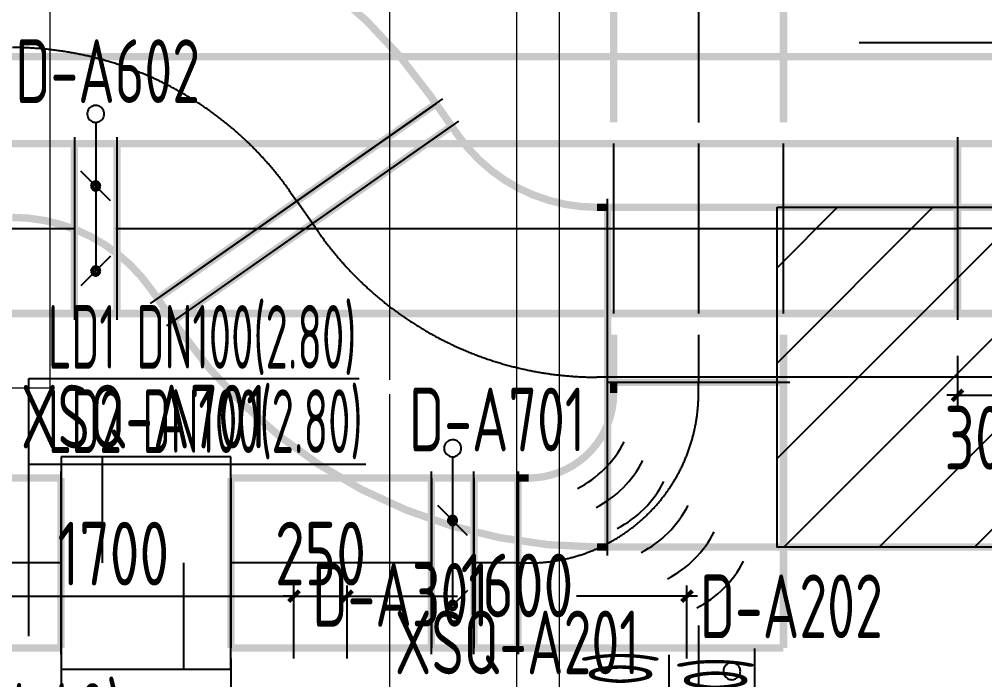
# Model space of a CAD drawing. Extents: x 4 to 13611208, y -605838 to 574722.
# Drawn here: x 13254654 to 13259200, y 201235 to 204345 of the extents above; entities that cross this region are included whole.
import ezdxf
from ezdxf.enums import TextEntityAlignment as Align

# ---------------------------------------------------------------- set-up
doc = ezdxf.new("R2010")
doc.units = 0
doc.header["$LTSCALE"] = 1000
doc.header["$MEASUREMENT"] = 0
doc.linetypes.add('CENTER2', pattern=[28.575, 19.05, -3.175, 3.175, -3.175])
doc.linetypes.add('DOTE', pattern=[2.42, 2, -0.2, 0.02, -0.2])
for name, color, linetype in [('DUCT-K-P标注', 7, 'Continuous'), ('DUCT-K-P阀门', 7, 'Continuous'), ('DUCT-K-S中心线', 5, 'CENTER2'), ('DUCT-K-S法兰', 2, 'Continuous'), ('DUCT-K-S管', 40, 'Continuous'), ('DUCT-K-S管端线', 4, 'Continuous'), ('DUCT-X-P标注', 7, 'Continuous'), ('DUCT-X-S中心线', 5, 'CENTER2'), ('DUCT-X-S标注', 7, 'Continuous'), ('DUCT-X-S法兰', 4, 'Continuous'), ('DUCT-X-S管', 3, 'Continuous'), ('DUCT-X-S管端线', 4, 'Continuous'), ('DUCT-X-S阀门', 7, 'Continuous'), ('Hvac-Hide', 8, 'Continuous'), ('SXT-标注', 7, 'Continuous'), ('VRV-管线', 70, 'Continuous')]:
    doc.layers.add(name, color=color, linetype=linetype)
doc.layers.add('建筑底图', color=8, linetype='Continuous', lineweight=13)
doc.styles.add('67', font='gbenor.shx', dxfattribs={"width": 0.7, "bigfont": 'hztxt.shx'})
doc.styles.add('du', font='gbenor.shx', dxfattribs={"width": 0.8, "bigfont": 'hztxt.shx'})
doc.dimstyles.new('67', dxfattribs={"dimscale": 100, "dimtxt": 3, "dimasz": 0.5, "dimexe": 0.5, "dimexo": 2, "dimgap": 0.5, "dimtad": 2, "dimdec": 0, "dimrnd": 5, "dimzin": 0, "dimdsep": 46, "dimtxsty": 'du', "dimblk": 'ARCHTICK', "dimcen": 0, "dimdle": 0.5, "dimclrd": 256, "dimclre": 256, "dimclrt": 256, "dimazin": 0, "dimtfac": 1, "dimtdec": 0, "dimtix": 1, "dimtmove": 2, "dimatfit": 3, "dimfxl": 100, "dimtolj": 1, "dimtzin": 0, "dimlwd": -1, "dimlwe": -1, "dimarcsym": 0})

# ---------------------------------------------------------------- blocks, each defined once
blk = doc.blocks.new('fxefd')
at = {"layer": 'DUCT-X-P标注', "style": '67', "width": 0.75}
blk.add_attdef('6', (1912203.7, -208651.9), '', height=300, dxfattribs=at)
blk = doc.blocks.new('_ArchTick')
at = {"color": 0, "linetype": 'ByBlock', "const_width": 0.4}
blk.add_lwpolyline([(-0.5, -0.5), (0.5, 0.5)], dxfattribs=at)
blk = doc.blocks.new('*D747')
at = {"layer": 'DUCT-X-S标注', "transparency": 16777216}
for p, q in [((13254048.6, 201334.6), (13254048.6, 201090.3)), ((13254850.2, 201334.6), (13254850.2, 201090.3)), ((13253998.6, 201140.3), (13254900.2, 201140.3))]:
    blk.add_line(p, q, dxfattribs=at)
at = {"layer": 'DUCT-X-S标注', "transparency": 16777216, "xscale": 50, "yscale": 50, "zscale": 50, "rotation": 180}
blk.add_blockref('_ArchTick', (13254048.6, 201140.3), dxfattribs=at)
at = {"layer": 'DUCT-X-S标注', "transparency": 16777216, "xscale": 50, "yscale": 50, "zscale": 50}
blk.add_blockref('_ArchTick', (13254850.2, 201140.3), dxfattribs=at)
at = {"layer": 'DUCT-X-S标注', "transparency": 16777216, "insert": (13254449.4, 200940.3), "char_height": 300, "attachment_point": 5, "style": 'du'}
blk.add_mtext('\\A1;800', dxfattribs=at)
blk = doc.blocks.new('*D748')
at = {"layer": 'DUCT-X-S标注', "transparency": 16777216}
for p, q in [((13254850.2, 201334.6), (13254850.2, 201090.3)), ((13255650.6, 201334.6), (13255650.6, 201090.3)), ((13254800.2, 201140.3), (13255700.6, 201140.3))]:
    blk.add_line(p, q, dxfattribs=at)
at = {"layer": 'DUCT-X-S标注', "transparency": 16777216, "xscale": 50, "yscale": 50, "zscale": 50, "rotation": 180}
blk.add_blockref('_ArchTick', (13254850.2, 201140.3), dxfattribs=at)
at = {"layer": 'DUCT-X-S标注', "transparency": 16777216, "xscale": 50, "yscale": 50, "zscale": 50}
blk.add_blockref('_ArchTick', (13255650.6, 201140.3), dxfattribs=at)
at = {"layer": 'DUCT-X-S标注', "transparency": 16777216, "insert": (13255250.4, 200940.3), "char_height": 300, "attachment_point": 5, "style": 'du'}
blk.add_mtext('\\A1;800', dxfattribs=at)
blk = doc.blocks.new('*D820')
at = {"layer": 'DUCT-X-S标注', "transparency": 16777216}
for p, q in [((13257852.4, 201489.6), (13257852.4, 201090.3)), ((13255650.6, 201334.6), (13255650.6, 201090.3)), ((13255600.6, 201140.3), (13257902.4, 201140.3))]:
    blk.add_line(p, q, dxfattribs=at)
at = {"layer": 'DUCT-X-S标注', "transparency": 16777216, "xscale": 50, "yscale": 50, "zscale": 50, "rotation": 180}
blk.add_blockref('_ArchTick', (13255650.6, 201140.3), dxfattribs=at)
at = {"layer": 'DUCT-X-S标注', "transparency": 16777216, "xscale": 50, "yscale": 50, "zscale": 50}
blk.add_blockref('_ArchTick', (13257852.4, 201140.3), dxfattribs=at)
at = {"layer": 'DUCT-X-S标注', "transparency": 16777216, "insert": (13256751.5, 200940.3), "char_height": 300, "attachment_point": 5, "style": 'du'}
blk.add_mtext('\\A1;2200', dxfattribs=at)
blk = doc.blocks.new('*D903')
at = {"layer": 'DUCT-K-P标注', "transparency": 16777216}
for p, q in [((13254246.5, 201334.7), (13254246.5, 201678.5)), ((13255947.1, 201334.7), (13255947.1, 201678.5)), ((13254196.5, 201628.5), (13255997.1, 201628.5))]:
    blk.add_line(p, q, dxfattribs=at)
at = {"layer": 'DUCT-K-P标注', "transparency": 16777216, "xscale": 50, "yscale": 50, "zscale": 50, "rotation": 180}
blk.add_blockref('_ArchTick', (13254246.5, 201628.5), dxfattribs=at)
at = {"layer": 'DUCT-K-P标注', "transparency": 16777216, "xscale": 50, "yscale": 50, "zscale": 50}
blk.add_blockref('_ArchTick', (13255947.1, 201628.5), dxfattribs=at)
at = {"layer": 'DUCT-K-P标注', "transparency": 16777216, "insert": (13255096.8, 201828.5), "char_height": 300, "attachment_point": 5, "style": 'du'}
blk.add_mtext('\\A1;1700', dxfattribs=at)
blk = doc.blocks.new('*D904')
at = {"layer": 'DUCT-K-P标注', "transparency": 16777216}
for p, q in [((13255947.1, 201334.7), (13255947.1, 201678.5)), ((13256197.4, 201334.7), (13256197.4, 201678.5)), ((13255947.1, 201628.5), (13255897.1, 201628.5)), ((13255947.1, 201628.5), (13256197.4, 201628.5)), ((13256197.4, 201628.5), (13256247.4, 201628.5))]:
    blk.add_line(p, q, dxfattribs=at)
at = {"layer": 'DUCT-K-P标注', "transparency": 16777216, "xscale": 50, "yscale": 50, "zscale": 50}
blk.add_blockref('_ArchTick', (13255947.1, 201628.5), dxfattribs=at)
at = {"layer": 'DUCT-K-P标注', "transparency": 16777216, "xscale": 50, "yscale": 50, "zscale": 50, "rotation": 180}
blk.add_blockref('_ArchTick', (13256197.4, 201628.5), dxfattribs=at)
at = {"layer": 'DUCT-K-P标注', "transparency": 16777216, "insert": (13256072.2, 201828.5), "char_height": 300, "attachment_point": 5, "style": 'du'}
blk.add_mtext('\\A1;250', dxfattribs=at)
blk = doc.blocks.new('*D905')
at = {"layer": 'DUCT-K-P标注', "transparency": 16777216}
for p, q in [((13256197.4, 201334.7), (13256197.4, 201678.5)), ((13257797.7, 201334.7), (13257797.7, 201678.5)), ((13256147.4, 201628.5), (13256717.3, 201628.5)), ((13257847.7, 201628.5), (13257277.4, 201628.5))]:
    blk.add_line(p, q, dxfattribs=at)
at = {"layer": 'DUCT-K-P标注', "transparency": 16777216, "xscale": 50, "yscale": 50, "zscale": 50, "rotation": 180}
blk.add_blockref('_ArchTick', (13256197.4, 201628.5), dxfattribs=at)
at = {"layer": 'DUCT-K-P标注', "transparency": 16777216, "xscale": 50, "yscale": 50, "zscale": 50}
blk.add_blockref('_ArchTick', (13257797.7, 201628.5), dxfattribs=at)
at = {"layer": 'DUCT-K-P标注', "transparency": 16777216, "insert": (13256997.4, 201678.5), "char_height": 300, "attachment_point": 5, "style": 'du'}
blk.add_mtext('\\A1;1600', dxfattribs=at)
blk = doc.blocks.new('*D1897')
at = {"layer": 'DUCT-X-S标注', "transparency": 16777216}
for p, q in [((13259072.1, 202759.5), (13259072.1, 202524)), ((13259372.4, 202759.5), (13259372.4, 202524)), ((13259072.1, 202574), (13259022.1, 202574)), ((13259072.1, 202574), (13259372.4, 202574)), ((13259372.4, 202574), (13259422.4, 202574))]:
    blk.add_line(p, q, dxfattribs=at)
at = {"layer": 'DUCT-X-S标注', "transparency": 16777216, "xscale": 50, "yscale": 50, "zscale": 50}
blk.add_blockref('_ArchTick', (13259072.1, 202574), dxfattribs=at)
at = {"layer": 'DUCT-X-S标注', "transparency": 16777216, "xscale": 50, "yscale": 50, "zscale": 50, "rotation": 180}
blk.add_blockref('_ArchTick', (13259372.4, 202574), dxfattribs=at)
at = {"layer": 'DUCT-X-S标注', "transparency": 16777216, "insert": (13259222.2, 202374), "char_height": 300, "attachment_point": 5, "style": 'du'}
blk.add_mtext('\\A1;300', dxfattribs=at)

msp = doc.modelspace()

# ---------------------------------------------------------------- hatches: boundary and pattern name
at = {"layer": 'DUCT-K-S管'}
h = msp.add_hatch(dxfattribs=at)
h.set_pattern_fill('ANSI31', color=8, scale=200)
h.set_pattern_definition([(45, (0, 0), (-224.506403, 224.506403), [])])
h.paths.add_polyline_path([(13258222, 203459.5), (13262772.4, 203459.5), (13262772.4, 201859.5), (13258222, 201859.5)])

# ---------------------------------------------------------------- linework, layer by layer
at = {"layer": 'DUCT-K-P阀门'}
for p, q in [((13257980.7, 201302.5), (13257977.1, 201298.2)), ((13257984.9, 201306.2), (13257980.7, 201302.5)), ((13257989.5, 201309.4), (13257984.9, 201306.2)), ((13257994.5, 201311.8), (13257989.5, 201309.4)), ((13257999.8, 201313.5), (13257994.5, 201311.8)), ((13258005.3, 201314.5), (13257999.8, 201313.5)), ((13258010.9, 201314.7), (13258005.3, 201314.5)), ((13258016.4, 201314.1), (13258010.9, 201314.7)), ((13258021.9, 201312.8), (13258016.4, 201314.1)), ((13258027, 201310.7), (13258021.9, 201312.8)), ((13258031.9, 201307.9), (13258027, 201310.7)), ((13258036.3, 201304.4), (13258031.9, 201307.9)), ((13258040.1, 201300.4), (13258036.3, 201304.4)), ((13257970.4, 201283), (13257969.6, 201277.5)), ((13257969.6, 201277.5), (13257969.6, 201271.9)), ((13257969.6, 201271.9), (13257970.4, 201266.4)), ((13257971.9, 201288.4), (13257970.4, 201283)), ((13257970.4, 201266.4), (13257971.9, 201261)), ((13257974.2, 201293.5), (13257971.9, 201288.4)), ((13257971.9, 201261), (13257974.2, 201255.9)), ((13257977.1, 201298.2), (13257974.2, 201293.5)), ((13257974.2, 201255.9), (13257977.1, 201251.2)), ((13258043.4, 201295.9), (13258040.1, 201300.4)), ((13258046, 201291), (13258043.4, 201295.9)), ((13258043.4, 201253.5), (13258046, 201258.5)), ((13258048, 201285.7), (13258046, 201291)), ((13258046, 201258.5), (13258048, 201263.7)), ((13258049.1, 201280.3), (13258048, 201285.7)), ((13258048, 201263.7), (13258049.1, 201269.2)), ((13258049.5, 201274.7), (13258049.1, 201280.3)), ((13258049.1, 201269.2), (13258049.5, 201274.7)), ((13257977.1, 201251.2), (13257980.7, 201246.9)), ((13257980.7, 201246.9), (13257984.9, 201243.2)), ((13257984.9, 201243.2), (13257989.5, 201240.1)), ((13257989.5, 201240.1), (13257994.5, 201237.6)), ((13257994.5, 201237.6), (13257999.8, 201235.9)), ((13257999.8, 201235.9), (13258005.3, 201234.9)), ((13258005.3, 201234.9), (13258010.9, 201234.7)), ((13258010.9, 201234.7), (13258016.4, 201235.3)), ((13258016.4, 201235.3), (13258021.9, 201236.7)), ((13258021.9, 201236.7), (13258027, 201238.8)), ((13258027, 201238.8), (13258031.9, 201241.6)), ((13258031.9, 201241.6), (13258036.3, 201245)), ((13258036.3, 201245), (13258040.1, 201249)), ((13258040.1, 201249), (13258043.4, 201253.5))]:
    msp.add_line(p, q, dxfattribs=at)
at = {"layer": 'DUCT-K-S中心线'}
for p, q in [((13255931.6, 203529.6), (13255960.3, 203488.7)), ((13256034.4, 203382.9), (13255960.4, 203488.5)), ((13256063.2, 203341.8), (13256034.5, 203382.8)), ((13257423.8, 202659.5), (13257373.8, 202659.5)), ((13260222, 202659.5), (13257424, 202659.5))]:
    msp.add_line(p, q, dxfattribs=at)
for centre, start, end in [((13254621, 202611.9), 35, 90), ((13257373.8, 204259.5), 215, 270)]:
    msp.add_arc(centre, 1600, start, end, dxfattribs=at)
at = {"layer": 'DUCT-K-S法兰'}
for p, q in [((13255272.3, 203006.8), (13256648.4, 203970.4)), ((13256722.5, 203864.6), (13255346.3, 202901)), ((13257423.9, 201819.5), (13257423.9, 203499.5))]:
    msp.add_line(p, q, dxfattribs=at)
at = {"layer": 'DUCT-K-S法兰', "color": 18, "true_color": 0x000000}
for p in [(13255960.3, 203488.7, 4400), (13255960.4, 203488.5, 4400), (13256034.4, 203382.9, 4400), (13256034.5, 203382.8, 4400), (13257423.8, 202659.5, 4400), (13257424, 202659.5, 4400)]:
    msp.add_point(p, dxfattribs=at)
at = {"layer": 'DUCT-K-S管', "extrusion": (0, 0, -1), "const_width": 35}
for points in [[(-13254621, 205011.9, 0.244698), (-13256586.9, 203988.5)], [(-13257373.8, 203459.5, 0.244698), (-13256718.5, 203800.7)], [(-13254621, 203411.9, 0.244698), (-13255276.3, 203070.8)], [(-13257373.8, 201859.5, 0.244698), (-13255407.8, 202882.9)]]:
    msp.add_lwpolyline(points, format="xyb", dxfattribs=at)
at = {"layer": 'DUCT-K-S管', "const_width": 35}
for points in [[(13256586.9, 203988.5), (13256615.6, 203947.5)], [(13256615.7, 203947.4), (13255305.1, 203029.7)], [(13256689.7, 203841.8), (13256615.7, 203947.4)], [(13255379, 202924.1), (13256689.7, 203841.8)], [(13256689.8, 203841.6), (13256718.5, 203800.7)], [(13257373.8, 203459.5), (13257423.8, 203459.5)], [(13260222, 203459.5), (13257424, 203459.5)], [(13257424, 203459.5), (13257424, 201859.5)], [(13255305, 203029.8), (13255276.3, 203070.8)], [(13255305.1, 203029.7), (13255379, 202924.1)], [(13255407.8, 202882.9), (13255379.2, 202923.9)], [(13257423.8, 201859.5), (13257373.8, 201859.5)], [(13257424, 201859.5), (13260222, 201859.5)]]:
    msp.add_lwpolyline(points, dxfattribs=at)
at = {"layer": 'DUCT-K-S管', "color": 8, "elevation": 4400}
msp.add_lwpolyline([(13258222, 203459.5), (13262772.4, 203459.5), (13262772.4, 201859.5), (13258222, 201859.5)], close=True, dxfattribs=at)
at = {"layer": 'DUCT-K-S管', "color": 18, "true_color": 0x000000}
for p in [(13255960.3, 203488.7, 4400), (13256034.5, 203382.8, 4400), (13257423.8, 202659.5, 4400)]:
    msp.add_point(p, dxfattribs=at)
at = {"layer": 'DUCT-K-S管端线'}
for p, q in [((13256615.6, 203947.5), (13255305, 203029.8)), ((13255379.2, 202923.9), (13256689.8, 203841.6)), ((13257423.8, 201859.5), (13257423.8, 203459.5))]:
    msp.add_line(p, q, dxfattribs=at)
at = {"layer": 'DUCT-X-S中心线'}
for p, q in [((13257852.4, 206629.3), (13257852.4, 203859.5)), ((13254098.4, 203359.5), (13254913.3, 203359.5)), ((13255113.7, 203359.5), (13259072, 203359.5)), ((13259372.2, 203359.5), (13259072.2, 203359.5)), ((13257852.4, 202859.5), (13257852.4, 202634.7)), ((13257852.4, 202584.5), (13257852.4, 202634.5)), ((13254850.2, 201784.5), (13254048.6, 201784.5)), ((13256594.1, 201784.5), (13255650.6, 201784.5)), ((13257002.2, 201784.5), (13256794.5, 201784.5)), ((13257002.4, 201784.5), (13257052.4, 201784.5))]:
    msp.add_line(p, q, dxfattribs=at)
msp.add_arc((13257052.4, 202584.5), 800, 270, 0, dxfattribs=at)
at = {"layer": 'DUCT-X-S标注'}
msp.add_lwpolyline([(13260369.4, 203711.2), (13260688.1, 204234.4), (13258608.4, 204234.4)], dxfattribs=at)
at = {"layer": 'DUCT-X-S法兰'}
for p, q in [((13254913.4, 203789.5), (13254913.4, 202929.5)), ((13255113.6, 203789.5), (13255113.6, 202929.5)), ((13259072.1, 203789.5), (13259072.1, 202929.5)), ((13258282.4, 202634.6), (13257422.4, 202634.6)), ((13254850.3, 201354.5), (13254850.3, 202214.5)), ((13255650.5, 201354.5), (13255650.5, 202214.5)), ((13256594.2, 201354.5), (13256594.2, 202214.5)), ((13256794.4, 201354.5), (13256794.4, 202214.5)), ((13257002.3, 202214.5), (13257002.3, 201354.5))]:
    msp.add_line(p, q, dxfattribs=at)
at = {"layer": 'DUCT-X-S法兰', "color": 18, "true_color": 0x000000}
for p in [(13254913.3, 203359.5, 3250), (13254913.5, 203359.5, 3250), (13255113.5, 203359.5, 3250), (13255113.7, 203359.5, 3250), (13259072, 203359.5, 3250), (13259072.2, 203359.5, 3250), (13257852.4, 202634.7, 2650), (13257852.4, 202634.5, 2650), (13254850.2, 201784.5, 2650), (13254850.4, 201784.5, 2650), (13255650.4, 201784.5, 2650), (13255650.6, 201784.5, 2650), (13256594.1, 201784.5, 2650), (13256594.3, 201784.5, 2650), (13256794.3, 201784.5, 2650), (13256794.5, 201784.5, 2650), (13257002.2, 201784.5, 2650), (13257002.4, 201784.5, 2650)]:
    msp.add_point(p, dxfattribs=at)
at = {"layer": 'DUCT-X-S管', "const_width": 35}
for points in [[(13257452.4, 206629.3), (13257452.4, 203859.5)], [(13258252.4, 203859.5), (13258252.4, 206629.3)], [(13254913.3, 203759.5), (13254098.4, 203759.5)], [(13254913.3, 202959.5), (13254913.3, 203759.5)], [(13254913.5, 203759.5), (13255113.5, 203759.5)], [(13259072, 203759.5), (13255113.7, 203759.5)], [(13255113.7, 203759.5), (13255113.7, 202959.5)], [(13259072, 202959.5), (13259072, 203759.5)], [(13259372.2, 203759.5), (13259072.2, 203759.5)], [(13254098.4, 202959.5), (13254913.3, 202959.5)], [(13255113.5, 202959.5), (13254913.5, 202959.5)], [(13255113.7, 202959.5), (13259072, 202959.5)], [(13259372.2, 202959.5), (13259072.2, 202959.5)], [(13257452.4, 202859.5), (13257452.4, 202634.7)], [(13258252.4, 202634.7), (13258252.4, 202859.5)], [(13257452.4, 202634.7), (13258252.4, 202634.7)], [(13257452.4, 202634.5), (13257452.4, 202584.5)], [(13258252.4, 201384.5), (13258252.4, 202634.5)], [(13254850.2, 202184.5), (13254048.6, 202184.5)], [(13254850.2, 201384.5), (13254850.2, 202184.5)], [(13256594.1, 202184.5), (13255650.6, 202184.5)], [(13255650.6, 202184.5), (13255650.6, 201384.5)], [(13256594.1, 201384.5), (13256594.1, 202184.5)], [(13256594.3, 202184.5), (13256794.3, 202184.5)], [(13257002.2, 202184.5), (13256794.5, 202184.5)], [(13256794.5, 202184.5), (13256794.5, 201384.5)], [(13257002.2, 201384.5), (13257002.2, 202184.5)], [(13257052.4, 202184.5), (13257002.4, 202184.5)], [(13254048.6, 201384.5), (13254850.2, 201384.5)], [(13255650.6, 201384.5), (13256594.1, 201384.5)], [(13256794.3, 201384.5), (13256594.3, 201384.5)], [(13256794.5, 201384.5), (13257002.2, 201384.5)], [(13257002.4, 201384.5), (13258252.4, 201384.5)]]:
    msp.add_lwpolyline(points, dxfattribs=at)
at = {"layer": 'DUCT-X-S管', "extrusion": (0, 0, -1), "const_width": 35}
msp.add_lwpolyline([(-13257452.4, 202584.5, 0.414214), (-13257052.4, 202184.5)], format="xyb", dxfattribs=at)
at = {"layer": 'DUCT-X-S管', "color": 18, "true_color": 0x000000}
for p in [(13259072.2, 203359.5, 3250), (13257852.4, 202634.5, 2650), (13257002.4, 201784.5, 2650)]:
    msp.add_point(p, dxfattribs=at)
at = {"layer": 'DUCT-X-S管端线'}
for p, q in [((13254913.5, 203759.5), (13254913.5, 202959.5)), ((13255113.5, 203759.5), (13255113.5, 202959.5)), ((13259072.2, 203759.5), (13259072.2, 202959.5)), ((13258252.4, 202634.5), (13257452.4, 202634.5)), ((13254850.4, 202184.5), (13254850.4, 201384.5)), ((13255650.4, 202184.5), (13255650.4, 201384.5)), ((13256594.3, 202184.5), (13256594.3, 201384.5)), ((13256794.3, 202184.5), (13256794.3, 201384.5)), ((13257002.4, 202184.5), (13257002.4, 201384.5))]:
    msp.add_line(p, q, dxfattribs=at)
for centre in [(13257052.4, 202584.5), (13257140.8, 202496.1), (13257239.7, 202397.1), (13257352.9, 202284), (13257476.6, 202160.3), (13257614.5, 202022.4)]:
    msp.add_arc(centre, 505, 297, 333, dxfattribs=at)
at = {"layer": 'DUCT-X-S阀门'}
for p, q in [((13255003.8, 203938.3), (13254998.5, 203936.6)), ((13255009.3, 203939.3), (13255003.8, 203938.3)), ((13255014.9, 203939.5), (13255009.3, 203939.3)), ((13255020.4, 203938.9), (13255014.9, 203939.5)), ((13255025.8, 203937.6), (13255020.4, 203938.9)), ((13255031, 203935.5), (13255025.8, 203937.6)), ((13254974.4, 203907.8), (13254973.6, 203902.3)), ((13254973.6, 203902.3), (13254973.6, 203896.7)), ((13254973.6, 203896.7), (13254974.4, 203891.2)), ((13254975.9, 203913.2), (13254974.4, 203907.8)), ((13254978.2, 203918.3), (13254975.9, 203913.2)), ((13254981.1, 203923), (13254978.2, 203918.3)), ((13254984.7, 203927.3), (13254981.1, 203923)), ((13254988.9, 203931), (13254984.7, 203927.3)), ((13254993.5, 203934.2), (13254988.9, 203931)), ((13254998.5, 203936.6), (13254993.5, 203934.2)), ((13255035.9, 203932.7), (13255031, 203935.5)), ((13255040.2, 203929.2), (13255035.9, 203932.7)), ((13255044.1, 203925.2), (13255040.2, 203929.2)), ((13255047.4, 203920.7), (13255044.1, 203925.2)), ((13255050, 203915.8), (13255047.4, 203920.7)), ((13255051.9, 203910.5), (13255050, 203915.8)), ((13255053.1, 203905.1), (13255051.9, 203910.5)), ((13255051.9, 203888.5), (13255053.1, 203893.9)), ((13255053.5, 203899.5), (13255053.1, 203905.1)), ((13255053.1, 203893.9), (13255053.5, 203899.5)), ((13254974.4, 203891.2), (13254975.9, 203885.8)), ((13254975.9, 203885.8), (13254978.2, 203880.7)), ((13254978.2, 203880.7), (13254981.1, 203876)), ((13254981.1, 203876), (13254984.7, 203871.7)), ((13254984.7, 203871.7), (13254988.9, 203868)), ((13254988.9, 203868), (13254993.5, 203864.9)), ((13254993.5, 203864.9), (13254998.5, 203862.4)), ((13254998.5, 203862.4), (13255003.8, 203860.7)), ((13255003.8, 203860.7), (13255009.3, 203859.7)), ((13255009.3, 203859.7), (13255014.9, 203859.5)), ((13255013.5, 203859.5), (13255013.5, 203759.5)), ((13255014.9, 203859.5), (13255020.4, 203860.1)), ((13255020.4, 203860.1), (13255025.8, 203861.5)), ((13255025.8, 203861.5), (13255031, 203863.6)), ((13255031, 203863.6), (13255035.9, 203866.4)), ((13255035.9, 203866.4), (13255040.2, 203869.8)), ((13255040.2, 203869.8), (13255044.1, 203873.8)), ((13255044.1, 203873.8), (13255047.4, 203878.3)), ((13255047.4, 203878.3), (13255050, 203883.2)), ((13255050, 203883.2), (13255051.9, 203888.5)), ((13255013.5, 203759.5), (13255013.5, 203359.5)), ((13255083.5, 203489.5), (13254943.5, 203629.5)), ((13254997.1, 203574.4), (13254994.6, 203571.2)), ((13255000.1, 203577.2), (13254997.1, 203574.4)), ((13255003.6, 203579.3), (13255000.1, 203577.2)), ((13255007.4, 203580.8), (13255003.6, 203579.3)), ((13255011.4, 203581.6), (13255007.4, 203580.8)), ((13255011.3, 203574.4), (13255008.6, 203573.7)), ((13255014.2, 203574.5), (13255011.3, 203574.4)), ((13255015.5, 203581.6), (13255011.4, 203581.6)), ((13255017, 203574.1), (13255014.2, 203574.5)), ((13255019.5, 203580.8), (13255015.5, 203581.6)), ((13255019.7, 203573.2), (13255017, 203574.1)), ((13255023.4, 203579.3), (13255019.5, 203580.8)), ((13255026.8, 203577.2), (13255023.4, 203579.3)), ((13255029.9, 203574.4), (13255026.8, 203577.2)), ((13255032.3, 203571.2), (13255029.9, 203574.4)), ((13254991.7, 203563.6), (13254991.3, 203559.5)), ((13254991.3, 203559.5), (13254991.7, 203555.4)), ((13254992.8, 203567.5), (13254991.7, 203563.6)), ((13254991.7, 203555.4), (13254992.8, 203551.5)), ((13254994.6, 203571.2), (13254992.8, 203567.5)), ((13254992.8, 203551.5), (13254994.6, 203547.8)), ((13254994.6, 203547.8), (13254997.1, 203544.6)), ((13254997.1, 203544.6), (13255000.1, 203541.8)), ((13254999.1, 203563.7), (13254998.5, 203560.9)), ((13254998.5, 203560.9), (13254998.5, 203558.1)), ((13254998.5, 203558.1), (13254999.1, 203555.3)), ((13255000.1, 203566.4), (13254999.1, 203563.7)), ((13254999.1, 203555.3), (13255000.1, 203552.6)), ((13255001.7, 203568.8), (13255000.1, 203566.4)), ((13255000.1, 203552.6), (13255001.7, 203550.2)), ((13255000.1, 203541.8), (13255003.6, 203539.7)), ((13255003.7, 203570.9), (13255001.7, 203568.8)), ((13255001.7, 203550.2), (13255003.7, 203548.2)), ((13255003.2, 203562.5), (13255002.8, 203560.5)), ((13255002.8, 203560.5), (13255002.8, 203558.5)), ((13255002.8, 203558.5), (13255003.2, 203556.5)), ((13255003.9, 203564.4), (13255003.2, 203562.5)), ((13255003.2, 203556.5), (13255003.9, 203554.6)), ((13255003.6, 203539.7), (13255007.4, 203538.2)), ((13255006, 203572.5), (13255003.7, 203570.9)), ((13255003.7, 203548.2), (13255006, 203546.5)), ((13255005, 203566.1), (13255003.9, 203564.4)), ((13255003.9, 203554.6), (13255005, 203552.9)), ((13255006.5, 203567.6), (13255005, 203566.1)), ((13255005, 203552.9), (13255006.5, 203551.4)), ((13255008.6, 203573.7), (13255006, 203572.5)), ((13255006, 203546.5), (13255008.6, 203545.3)), ((13255008.1, 203568.8), (13255006.5, 203567.6)), ((13255006.5, 203551.4), (13255008.1, 203550.2)), ((13255007.4, 203538.2), (13255011.4, 203537.5)), ((13255010, 203569.7), (13255008.1, 203568.8)), ((13255008.1, 203550.2), (13255010, 203549.4)), ((13255008.6, 203545.3), (13255011.3, 203544.7)), ((13255012, 203570.1), (13255010, 203569.7)), ((13255010, 203549.4), (13255012, 203548.9)), ((13255011.3, 203544.7), (13255014.2, 203544.5)), ((13255011.4, 203537.5), (13255015.5, 203537.5)), ((13255014, 203570.2), (13255012, 203570.1)), ((13255012, 203548.9), (13255014, 203548.8)), ((13255013.5, 203559.5), (13255013.5, 203159.5)), ((13255016, 203569.9), (13255014, 203570.2)), ((13255014, 203548.8), (13255016, 203549.1)), ((13255014.2, 203544.5), (13255017, 203544.9)), ((13255015.5, 203537.5), (13255019.5, 203538.2)), ((13255017.9, 203569.3), (13255016, 203569.9)), ((13255016, 203549.1), (13255017.9, 203549.8)), ((13255017, 203544.9), (13255019.7, 203545.9)), ((13255019.7, 203568.3), (13255017.9, 203569.3)), ((13255017.9, 203549.8), (13255019.7, 203550.8)), ((13255019.5, 203538.2), (13255023.4, 203539.7)), ((13255022.2, 203571.7), (13255019.7, 203573.2)), ((13255021.3, 203566.9), (13255019.7, 203568.3)), ((13255019.7, 203550.8), (13255021.3, 203552.1)), ((13255019.7, 203545.9), (13255022.2, 203547.3)), ((13255022.5, 203565.3), (13255021.3, 203566.9)), ((13255021.3, 203552.1), (13255022.5, 203553.7)), ((13255024.3, 203569.9), (13255022.2, 203571.7)), ((13255022.2, 203547.3), (13255024.3, 203549.2)), ((13255023.4, 203563.5), (13255022.5, 203565.3)), ((13255022.5, 203553.7), (13255023.4, 203555.5)), ((13255024, 203561.5), (13255023.4, 203563.5)), ((13255023.4, 203555.5), (13255024, 203557.5)), ((13255023.4, 203539.7), (13255026.8, 203541.8)), ((13255024.2, 203559.5), (13255024, 203561.5)), ((13255024, 203557.5), (13255024.2, 203559.5)), ((13255026.1, 203567.6), (13255024.3, 203569.9)), ((13255024.3, 203549.2), (13255026.1, 203551.4)), ((13255027.4, 203565.1), (13255026.1, 203567.6)), ((13255026.1, 203551.4), (13255027.4, 203553.9)), ((13255026.8, 203541.8), (13255029.9, 203544.6)), ((13255028.2, 203562.4), (13255027.4, 203565.1)), ((13255027.4, 203553.9), (13255028.2, 203556.7)), ((13255028.5, 203559.5), (13255028.2, 203562.4)), ((13255028.2, 203556.7), (13255028.5, 203559.5)), ((13255029.9, 203544.6), (13255032.3, 203547.8)), ((13255034.1, 203567.5), (13255032.3, 203571.2)), ((13255032.3, 203547.8), (13255034.1, 203551.5)), ((13255035.3, 203563.6), (13255034.1, 203567.5)), ((13255034.1, 203551.5), (13255035.3, 203555.4)), ((13255035.6, 203559.5), (13255035.3, 203563.6)), ((13255035.3, 203555.4), (13255035.6, 203559.5)), ((13255083.5, 203229.5), (13254943.5, 203089.5)), ((13254992.8, 203167.5), (13254991.7, 203163.6)), ((13254994.6, 203171.2), (13254992.8, 203167.5)), ((13254997.1, 203174.4), (13254994.6, 203171.2)), ((13255000.1, 203177.2), (13254997.1, 203174.4)), ((13255000.1, 203166.4), (13254999.1, 203163.7)), ((13255003.6, 203179.3), (13255000.1, 203177.2)), ((13255001.7, 203168.8), (13255000.1, 203166.4)), ((13255003.7, 203170.9), (13255001.7, 203168.8)), ((13255007.4, 203180.8), (13255003.6, 203179.3)), ((13255006, 203172.5), (13255003.7, 203170.9)), ((13255005, 203166.1), (13255003.9, 203164.4)), ((13255006.5, 203167.6), (13255005, 203166.1)), ((13255008.6, 203173.7), (13255006, 203172.5)), ((13255008.1, 203168.8), (13255006.5, 203167.6)), ((13255011.4, 203181.6), (13255007.4, 203180.8)), ((13255010, 203169.7), (13255008.1, 203168.8)), ((13255011.3, 203174.4), (13255008.6, 203173.7)), ((13255012, 203170.1), (13255010, 203169.7)), ((13255014.2, 203174.5), (13255011.3, 203174.4)), ((13255015.5, 203181.6), (13255011.4, 203181.6)), ((13255014, 203170.2), (13255012, 203170.1)), ((13255016, 203169.9), (13255014, 203170.2)), ((13255017, 203174.1), (13255014.2, 203174.5)), ((13255019.5, 203180.8), (13255015.5, 203181.6)), ((13255017.9, 203169.3), (13255016, 203169.9)), ((13255019.7, 203173.2), (13255017, 203174.1)), ((13255019.7, 203168.3), (13255017.9, 203169.3)), ((13255023.4, 203179.3), (13255019.5, 203180.8)), ((13255022.2, 203171.7), (13255019.7, 203173.2)), ((13255021.3, 203166.9), (13255019.7, 203168.3)), ((13255022.5, 203165.3), (13255021.3, 203166.9)), ((13255024.3, 203169.9), (13255022.2, 203171.7)), ((13255023.4, 203163.5), (13255022.5, 203165.3)), ((13255026.8, 203177.2), (13255023.4, 203179.3)), ((13255026.1, 203167.6), (13255024.3, 203169.9)), ((13255027.4, 203165.1), (13255026.1, 203167.6)), ((13255029.9, 203174.4), (13255026.8, 203177.2)), ((13255028.2, 203162.4), (13255027.4, 203165.1)), ((13255032.3, 203171.2), (13255029.9, 203174.4)), ((13255034.1, 203167.5), (13255032.3, 203171.2)), ((13255035.3, 203163.6), (13255034.1, 203167.5)), ((13254991.7, 203163.6), (13254991.3, 203159.5)), ((13254991.3, 203159.5), (13254991.7, 203155.4)), ((13254991.7, 203155.4), (13254992.8, 203151.5)), ((13254992.8, 203151.5), (13254994.6, 203147.8)), ((13254994.6, 203147.8), (13254997.1, 203144.6)), ((13254997.1, 203144.6), (13255000.1, 203141.8)), ((13254999.1, 203163.7), (13254998.5, 203160.9)), ((13254998.5, 203160.9), (13254998.5, 203158.1)), ((13254998.5, 203158.1), (13254999.1, 203155.3)), ((13254999.1, 203155.3), (13255000.1, 203152.6)), ((13255000.1, 203152.6), (13255001.7, 203150.2)), ((13255000.1, 203141.8), (13255003.6, 203139.7)), ((13255001.7, 203150.2), (13255003.7, 203148.2)), ((13255003.2, 203162.5), (13255002.8, 203160.5)), ((13255002.8, 203160.5), (13255002.8, 203158.5)), ((13255002.8, 203158.5), (13255003.2, 203156.5)), ((13255003.9, 203164.4), (13255003.2, 203162.5)), ((13255003.2, 203156.5), (13255003.9, 203154.6)), ((13255003.6, 203139.7), (13255007.4, 203138.2)), ((13255003.7, 203148.2), (13255006, 203146.5)), ((13255003.9, 203154.6), (13255005, 203152.9)), ((13255005, 203152.9), (13255006.5, 203151.4)), ((13255006, 203146.5), (13255008.6, 203145.3)), ((13255006.5, 203151.4), (13255008.1, 203150.2)), ((13255007.4, 203138.2), (13255011.4, 203137.5)), ((13255008.1, 203150.2), (13255010, 203149.4)), ((13255008.6, 203145.3), (13255011.3, 203144.7)), ((13255010, 203149.4), (13255012, 203148.9)), ((13255011.3, 203144.7), (13255014.2, 203144.5)), ((13255011.4, 203137.5), (13255015.5, 203137.5)), ((13255012, 203148.9), (13255014, 203148.8)), ((13255014, 203148.8), (13255016, 203149.1)), ((13255014.2, 203144.5), (13255017, 203144.9)), ((13255015.5, 203137.5), (13255019.5, 203138.2)), ((13255016, 203149.1), (13255017.9, 203149.8)), ((13255017, 203144.9), (13255019.7, 203145.9)), ((13255017.9, 203149.8), (13255019.7, 203150.8)), ((13255019.5, 203138.2), (13255023.4, 203139.7)), ((13255019.7, 203150.8), (13255021.3, 203152.1)), ((13255019.7, 203145.9), (13255022.2, 203147.3)), ((13255021.3, 203152.1), (13255022.5, 203153.7)), ((13255022.2, 203147.3), (13255024.3, 203149.2)), ((13255022.5, 203153.7), (13255023.4, 203155.5)), ((13255024, 203161.5), (13255023.4, 203163.5)), ((13255023.4, 203155.5), (13255024, 203157.5)), ((13255023.4, 203139.7), (13255026.8, 203141.8)), ((13255024.2, 203159.5), (13255024, 203161.5)), ((13255024, 203157.5), (13255024.2, 203159.5)), ((13255024.3, 203149.2), (13255026.1, 203151.4)), ((13255026.1, 203151.4), (13255027.4, 203153.9)), ((13255026.8, 203141.8), (13255029.9, 203144.6)), ((13255027.4, 203153.9), (13255028.2, 203156.7)), ((13255028.5, 203159.5), (13255028.2, 203162.4)), ((13255028.2, 203156.7), (13255028.5, 203159.5)), ((13255029.9, 203144.6), (13255032.3, 203147.8)), ((13255032.3, 203147.8), (13255034.1, 203151.5)), ((13255034.1, 203151.5), (13255035.3, 203155.4)), ((13255035.6, 203159.5), (13255035.3, 203163.6)), ((13255035.3, 203155.4), (13255035.6, 203159.5)), ((13256661.9, 202348), (13256659, 202343.3)), ((13256665.5, 202352.3), (13256661.9, 202348)), ((13256669.7, 202356), (13256665.5, 202352.3)), ((13256674.3, 202359.2), (13256669.7, 202356)), ((13256679.3, 202361.6), (13256674.3, 202359.2)), ((13256684.6, 202363.3), (13256679.3, 202361.6)), ((13256690.1, 202364.3), (13256684.6, 202363.3)), ((13256695.7, 202364.5), (13256690.1, 202364.3)), ((13256701.2, 202363.9), (13256695.7, 202364.5)), ((13256706.7, 202362.6), (13256701.2, 202363.9)), ((13256711.8, 202360.5), (13256706.7, 202362.6)), ((13256716.7, 202357.7), (13256711.8, 202360.5)), ((13256721.1, 202354.2), (13256716.7, 202357.7)), ((13256724.9, 202350.2), (13256721.1, 202354.2)), ((13256728.2, 202345.7), (13256724.9, 202350.2)), ((13256655.2, 202332.8), (13256654.4, 202327.3)), ((13256654.4, 202327.3), (13256654.4, 202321.7)), ((13256654.4, 202321.7), (13256655.2, 202316.2)), ((13256656.7, 202338.2), (13256655.2, 202332.8)), ((13256655.2, 202316.2), (13256656.7, 202310.8)), ((13256659, 202343.3), (13256656.7, 202338.2)), ((13256656.7, 202310.8), (13256659, 202305.7)), ((13256659, 202305.7), (13256661.9, 202301)), ((13256661.9, 202301), (13256665.5, 202296.7)), ((13256724.9, 202298.8), (13256728.2, 202303.3)), ((13256730.8, 202340.8), (13256728.2, 202345.7)), ((13256728.2, 202303.3), (13256730.8, 202308.2)), ((13256732.8, 202335.5), (13256730.8, 202340.8)), ((13256730.8, 202308.2), (13256732.8, 202313.5)), ((13256733.9, 202330.1), (13256732.8, 202335.5)), ((13256732.8, 202313.5), (13256733.9, 202318.9)), ((13256734.3, 202324.5), (13256733.9, 202330.1)), ((13256733.9, 202318.9), (13256734.3, 202324.5)), ((13254850.4, 202284.5), (13254850.4, 201284.5)), ((13255650.4, 202284.5), (13254850.4, 202284.5)), ((13255043.5, 202284.5), (13255043.5, 201784.5)), ((13255650.4, 201284.5), (13255650.4, 202284.5)), ((13256665.5, 202296.7), (13256669.7, 202293)), ((13256669.7, 202293), (13256674.3, 202289.9)), ((13256674.3, 202289.9), (13256679.3, 202287.4)), ((13256679.3, 202287.4), (13256684.6, 202285.7)), ((13256684.6, 202285.7), (13256690.1, 202284.7)), ((13256690.1, 202284.7), (13256695.7, 202284.5)), ((13256694.3, 202284.5), (13256694.3, 202184.5)), ((13256695.7, 202284.5), (13256701.2, 202285.1)), ((13256701.2, 202285.1), (13256706.7, 202286.5)), ((13256706.7, 202286.5), (13256711.8, 202288.6)), ((13256711.8, 202288.6), (13256716.7, 202291.4)), ((13256716.7, 202291.4), (13256721.1, 202294.8)), ((13256721.1, 202294.8), (13256724.9, 202298.8)), ((13256694.3, 202184.5), (13256694.3, 201784.5)), ((13256764.3, 201914.5), (13256624.3, 202054.5)), ((13256672.5, 201988.6), (13256672.1, 201984.5)), ((13256672.1, 201984.5), (13256672.5, 201980.4)), ((13256673.6, 201992.5), (13256672.5, 201988.6)), ((13256675.5, 201996.2), (13256673.6, 201992.5)), ((13256677.9, 201999.4), (13256675.5, 201996.2)), ((13256680.9, 202002.2), (13256677.9, 201999.4)), ((13256679.9, 201988.7), (13256679.4, 201985.9)), ((13256679.4, 201985.9), (13256679.4, 201983.1)), ((13256679.4, 201983.1), (13256679.9, 201980.3)), ((13256681, 201991.4), (13256679.9, 201988.7)), ((13256684.4, 202004.3), (13256680.9, 202002.2)), ((13256682.5, 201993.8), (13256681, 201991.4)), ((13256684.5, 201995.9), (13256682.5, 201993.8)), ((13256683.8, 201986.6), (13256683.6, 201984.5)), ((13256683.6, 201984.5), (13256683.8, 201982.4)), ((13256684.4, 201988.6), (13256683.8, 201986.6)), ((13256688.2, 202005.8), (13256684.4, 202004.3)), ((13256685.4, 201990.5), (13256684.4, 201988.6)), ((13256686.8, 201997.5), (13256684.5, 201995.9)), ((13256686.7, 201992.1), (13256685.4, 201990.5)), ((13256688.3, 201993.4), (13256686.7, 201992.1)), ((13256689.4, 201998.7), (13256686.8, 201997.5)), ((13256692.3, 202006.6), (13256688.2, 202005.8)), ((13256690.2, 201994.4), (13256688.3, 201993.4)), ((13256692.2, 201999.4), (13256689.4, 201998.7)), ((13256692.2, 201995), (13256690.2, 201994.4)), ((13256695, 201999.5), (13256692.2, 201999.4)), ((13256694.3, 201995.2), (13256692.2, 201995)), ((13256696.3, 202006.6), (13256692.3, 202006.6)), ((13256696.4, 201995), (13256694.3, 201995.2)), ((13256694.3, 201984.5), (13256694.3, 201584.5)), ((13256697.8, 201999.1), (13256695, 201999.5)), ((13256700.4, 202005.8), (13256696.3, 202006.6)), ((13256698.4, 201994.4), (13256696.4, 201995)), ((13256700.5, 201998.2), (13256697.8, 201999.1)), ((13256700.3, 201993.4), (13256698.4, 201994.4)), ((13256701.9, 201992.1), (13256700.3, 201993.4)), ((13256704.2, 202004.3), (13256700.4, 202005.8)), ((13256703, 201996.7), (13256700.5, 201998.2)), ((13256703.2, 201990.5), (13256701.9, 201992.1)), ((13256705.2, 201994.9), (13256703, 201996.7)), ((13256704.2, 201988.6), (13256703.2, 201990.5)), ((13256707.7, 202002.2), (13256704.2, 202004.3)), ((13256704.8, 201986.6), (13256704.2, 201988.6)), ((13256705, 201984.5), (13256704.8, 201986.6)), ((13256704.8, 201982.4), (13256705, 201984.5)), ((13256706.9, 201992.6), (13256705.2, 201994.9)), ((13256708.2, 201990.1), (13256706.9, 201992.6)), ((13256710.7, 201999.4), (13256707.7, 202002.2)), ((13256709, 201987.4), (13256708.2, 201990.1)), ((13256709.3, 201984.5), (13256709, 201987.4)), ((13256709, 201981.7), (13256709.3, 201984.5)), ((13256713.1, 201996.2), (13256710.7, 201999.4)), ((13256715, 201992.5), (13256713.1, 201996.2)), ((13256716.1, 201988.6), (13256715, 201992.5)), ((13256716.5, 201984.5), (13256716.1, 201988.6)), ((13256716.1, 201980.4), (13256716.5, 201984.5)), ((13256672.5, 201980.4), (13256673.6, 201976.5)), ((13256673.6, 201976.5), (13256675.5, 201972.8)), ((13256675.5, 201972.8), (13256677.9, 201969.6)), ((13256677.9, 201969.6), (13256680.9, 201966.8)), ((13256679.9, 201980.3), (13256681, 201977.6)), ((13256680.9, 201966.8), (13256684.4, 201964.7)), ((13256681, 201977.6), (13256682.5, 201975.2)), ((13256682.5, 201975.2), (13256684.5, 201973.2)), ((13256683.8, 201982.4), (13256684.4, 201980.4)), ((13256684.4, 201980.4), (13256685.4, 201978.6)), ((13256684.4, 201964.7), (13256688.2, 201963.2)), ((13256684.5, 201973.2), (13256686.8, 201971.5)), ((13256685.4, 201978.6), (13256686.7, 201976.9)), ((13256686.7, 201976.9), (13256688.3, 201975.6)), ((13256686.8, 201971.5), (13256689.4, 201970.3)), ((13256688.2, 201963.2), (13256692.3, 201962.5)), ((13256688.3, 201975.6), (13256690.2, 201974.6)), ((13256689.4, 201970.3), (13256692.2, 201969.7)), ((13256690.2, 201974.6), (13256692.2, 201974)), ((13256692.2, 201974), (13256694.3, 201973.8)), ((13256692.2, 201969.7), (13256695, 201969.5)), ((13256692.3, 201962.5), (13256696.3, 201962.5)), ((13256694.3, 201973.8), (13256696.4, 201974)), ((13256695, 201969.5), (13256697.8, 201969.9)), ((13256696.3, 201962.5), (13256700.4, 201963.2)), ((13256696.4, 201974), (13256698.4, 201974.6)), ((13256697.8, 201969.9), (13256700.5, 201970.9)), ((13256698.4, 201974.6), (13256700.3, 201975.6)), ((13256700.3, 201975.6), (13256701.9, 201976.9)), ((13256700.4, 201963.2), (13256704.2, 201964.7)), ((13256700.5, 201970.9), (13256703, 201972.3)), ((13256701.9, 201976.9), (13256703.2, 201978.6)), ((13256703, 201972.3), (13256705.2, 201974.2)), ((13256703.2, 201978.6), (13256704.2, 201980.4)), ((13256704.2, 201980.4), (13256704.8, 201982.4)), ((13256704.2, 201964.7), (13256707.7, 201966.8)), ((13256705.2, 201974.2), (13256706.9, 201976.4)), ((13256706.9, 201976.4), (13256708.2, 201978.9)), ((13256707.7, 201966.8), (13256710.7, 201969.6)), ((13256708.2, 201978.9), (13256709, 201981.7)), ((13256710.7, 201969.6), (13256713.1, 201972.8)), ((13256713.1, 201972.8), (13256715, 201976.5)), ((13256715, 201976.5), (13256716.1, 201980.4)), ((13255427.9, 201284.5), (13255427.9, 201784.5)), ((13256764.3, 201654.5), (13256624.3, 201514.5)), ((13256672.5, 201588.6), (13256672.1, 201584.5)), ((13256672.1, 201584.5), (13256672.5, 201580.4)), ((13256673.6, 201592.5), (13256672.5, 201588.6)), ((13256672.5, 201580.4), (13256673.6, 201576.5)), ((13256675.5, 201596.2), (13256673.6, 201592.5)), ((13256673.6, 201576.5), (13256675.5, 201572.8)), ((13256677.9, 201599.4), (13256675.5, 201596.2)), ((13256680.9, 201602.2), (13256677.9, 201599.4)), ((13256679.9, 201588.7), (13256679.4, 201585.9)), ((13256679.4, 201585.9), (13256679.4, 201583.1)), ((13256679.4, 201583.1), (13256679.9, 201580.3)), ((13256681, 201591.4), (13256679.9, 201588.7)), ((13256679.9, 201580.3), (13256681, 201577.6)), ((13256684.4, 201604.3), (13256680.9, 201602.2)), ((13256682.5, 201593.8), (13256681, 201591.4)), ((13256681, 201577.6), (13256682.5, 201575.2)), ((13256684.5, 201595.9), (13256682.5, 201593.8)), ((13256682.5, 201575.2), (13256684.5, 201573.2)), ((13256683.8, 201586.6), (13256683.6, 201584.5)), ((13256683.6, 201584.5), (13256683.8, 201582.4)), ((13256684.4, 201588.6), (13256683.8, 201586.6)), ((13256683.8, 201582.4), (13256684.4, 201580.4)), ((13256688.2, 201605.8), (13256684.4, 201604.3)), ((13256685.4, 201590.5), (13256684.4, 201588.6)), ((13256684.4, 201580.4), (13256685.4, 201578.6)), ((13256686.8, 201597.5), (13256684.5, 201595.9)), ((13256686.7, 201592.1), (13256685.4, 201590.5)), ((13256685.4, 201578.6), (13256686.7, 201576.9)), ((13256688.3, 201593.4), (13256686.7, 201592.1)), ((13256686.7, 201576.9), (13256688.3, 201575.6)), ((13256689.4, 201598.7), (13256686.8, 201597.5)), ((13256692.3, 201606.6), (13256688.2, 201605.8)), ((13256690.2, 201594.4), (13256688.3, 201593.4)), ((13256688.3, 201575.6), (13256690.2, 201574.6)), ((13256692.2, 201599.4), (13256689.4, 201598.7)), ((13256692.2, 201595), (13256690.2, 201594.4)), ((13256690.2, 201574.6), (13256692.2, 201574)), ((13256695, 201599.5), (13256692.2, 201599.4)), ((13256694.3, 201595.2), (13256692.2, 201595)), ((13256692.2, 201574), (13256694.3, 201573.8)), ((13256696.3, 201606.6), (13256692.3, 201606.6)), ((13256696.4, 201595), (13256694.3, 201595.2)), ((13256694.3, 201573.8), (13256696.4, 201574)), ((13256697.8, 201599.1), (13256695, 201599.5)), ((13256700.4, 201605.8), (13256696.3, 201606.6)), ((13256698.4, 201594.4), (13256696.4, 201595)), ((13256696.4, 201574), (13256698.4, 201574.6)), ((13256700.5, 201598.2), (13256697.8, 201599.1)), ((13256700.3, 201593.4), (13256698.4, 201594.4)), ((13256698.4, 201574.6), (13256700.3, 201575.6)), ((13256701.9, 201592.1), (13256700.3, 201593.4)), ((13256700.3, 201575.6), (13256701.9, 201576.9)), ((13256704.2, 201604.3), (13256700.4, 201605.8)), ((13256703, 201596.7), (13256700.5, 201598.2)), ((13256703.2, 201590.5), (13256701.9, 201592.1)), ((13256701.9, 201576.9), (13256703.2, 201578.6)), ((13256705.2, 201594.9), (13256703, 201596.7)), ((13256703, 201572.3), (13256705.2, 201574.2)), ((13256704.2, 201588.6), (13256703.2, 201590.5)), ((13256703.2, 201578.6), (13256704.2, 201580.4)), ((13256707.7, 201602.2), (13256704.2, 201604.3)), ((13256704.8, 201586.6), (13256704.2, 201588.6)), ((13256704.2, 201580.4), (13256704.8, 201582.4)), ((13256705, 201584.5), (13256704.8, 201586.6)), ((13256704.8, 201582.4), (13256705, 201584.5)), ((13256706.9, 201592.6), (13256705.2, 201594.9)), ((13256705.2, 201574.2), (13256706.9, 201576.4)), ((13256708.2, 201590.1), (13256706.9, 201592.6)), ((13256706.9, 201576.4), (13256708.2, 201578.9)), ((13256710.7, 201599.4), (13256707.7, 201602.2)), ((13256709, 201587.4), (13256708.2, 201590.1)), ((13256708.2, 201578.9), (13256709, 201581.7)), ((13256709.3, 201584.5), (13256709, 201587.4)), ((13256709, 201581.7), (13256709.3, 201584.5)), ((13256713.1, 201596.2), (13256710.7, 201599.4)), ((13256715, 201592.5), (13256713.1, 201596.2)), ((13256713.1, 201572.8), (13256715, 201576.5)), ((13256716.1, 201588.6), (13256715, 201592.5)), ((13256715, 201576.5), (13256716.1, 201580.4)), ((13256716.5, 201584.5), (13256716.1, 201588.6)), ((13256716.1, 201580.4), (13256716.5, 201584.5)), ((13256675.5, 201572.8), (13256677.9, 201569.6)), ((13256677.9, 201569.6), (13256680.9, 201566.8)), ((13256680.9, 201566.8), (13256684.4, 201564.7)), ((13256684.4, 201564.7), (13256688.2, 201563.2)), ((13256684.5, 201573.2), (13256686.8, 201571.5)), ((13256686.8, 201571.5), (13256689.4, 201570.3)), ((13256688.2, 201563.2), (13256692.3, 201562.5)), ((13256689.4, 201570.3), (13256692.2, 201569.7)), ((13256692.2, 201569.7), (13256695, 201569.5)), ((13256692.3, 201562.5), (13256696.3, 201562.5)), ((13256695, 201569.5), (13256697.8, 201569.9)), ((13256696.3, 201562.5), (13256700.4, 201563.2)), ((13256697.8, 201569.9), (13256700.5, 201570.9)), ((13256700.4, 201563.2), (13256704.2, 201564.7)), ((13256700.5, 201570.9), (13256703, 201572.3)), ((13256704.2, 201564.7), (13256707.7, 201566.8)), ((13256707.7, 201566.8), (13256710.7, 201569.6)), ((13256710.7, 201569.6), (13256713.1, 201572.8)), ((13254850.4, 201284.5), (13255650.4, 201284.5))]:
    msp.add_line(p, q, dxfattribs=at)
at = {"layer": 'Hvac-Hide'}
for p, q in [((13257452.4, 203759.5), (13257452.4, 202959.5)), ((13257852.4, 203759.5), (13257852.4, 202959.5)), ((13258252.4, 202959.5), (13258252.4, 203759.5))]:
    msp.add_line(p, q, dxfattribs=at)
at = {"layer": 'SXT-标注'}
for p, q in [((13254698.9, 201440.5, 2500), (13254698.9, 202653.4, 2800)), ((13254698.9, 202653.4, 2800), (13256254.3, 202653.4, 2800)), ((13254698.9, 202250.2, 2800), (13256285.3, 202250.2, 2800)), ((13257713.9, 199795.8), (13257713.9, 201351.2)), ((13258117.1, 199795.8), (13258117.1, 201382.2))]:
    msp.add_line(p, q, dxfattribs=at)
at = {"layer": 'VRV-管线', "linetype": 'Continuous', "const_width": 35}
msp.add_lwpolyline([(13241847.4, 204169.2), (13262172.4, 204169.2)], dxfattribs=at)
at = {"layer": '建筑底图', "color": 8, "linetype": 'DOTE'}
for p, q in [((13256397.4, 226059.5), (13256397.4, 202646.5)), ((13256397.4, 212259.5), (13256397.4, 180083))]:
    msp.add_line(p, q, dxfattribs=at)
at = {"layer": '建筑底图', "color": 8}
for p, q in [((13257197.4, 191159.5), (13257197.4, 206059.5)), ((13256997.4, 191159.5), (13256997.4, 204809.5)), ((13251597.3, 202609.5), (13254797.3, 202609.5))]:
    msp.add_line(p, q, dxfattribs=at)
msp.add_lwpolyline([(13256997.4, 206059.5), (13254797.3, 206059.5), (13254797.3, 202609.5)], dxfattribs=at)

# ---------------------------------------------------------------- block references
at = {"layer": 'DUCT-K-P标注'}
msp.add_blockref('fxefd', (11343830.6, 410136.4), dxfattribs=at).add_auto_attribs({'6': 'D-A301'})
msp.add_blockref('fxefd', (11343830.6, 410136.4), dxfattribs=at).add_auto_attribs({'6': 'D-A301'})

# ---------------------------------------------------------------- texts
at = {"layer": 'DUCT-K-P标注', "style": '67', "width": 0.75}
for s, p in [('D-A202', (13257859, 201430.5)), ('XSQ-A201', (13256421.9, 201260.4, 4400)), ('HPF-A201(4.40)', (13253393.9, 200918.5, 4400))]:
    msp.add_text(s, height=300, dxfattribs=at).set_placement(p)
at = {"layer": 'DUCT-X-P标注', "style": '67', "width": 0.75}
msp.add_text('D-A602', height=300, dxfattribs=at).set_placement((13254635.6, 203950.9, 4700))
at = {"layer": 'DUCT-X-S标注', "style": '67', "width": 0.75}
for s, p in [('XSQ-A701', (13254661.2, 202323.8, 5650)), ('D-A701', (13256489.4, 202310.2, 1700))]:
    msp.add_text(s, height=300, dxfattribs=at).set_placement(p)
at = {"layer": 'SXT-标注', "style": '67', "width": 0.6}
for s, p in [('LD1 DN100(2.80) ', (13255564, 202849.2)), ('LD2 DN100(2.80) ', (13255578.7, 202452.2))]:
    msp.add_text(s, height=300, dxfattribs=at).set_placement(p, align=Align.MIDDLE_CENTER)
for s, p in [('LD2 DN150(2.80) ', (13257485.1, 200675.6, -2800)), ('LD1 DN150(2.80) ', (13257933, 200660.9, -2764.7))]:
    msp.add_text(s, height=300, rotation=90, dxfattribs=at).set_placement(p, align=Align.MIDDLE_CENTER)

# ---------------------------------------------------------------- dimensions: what is measured, and where the dimension line sits
at = {"layer": 'DUCT-K-P标注'}
for base, p1, p2, picture, middle in [((13255947.1, 201628.5), (13254246.5, 201134.7, 4400), (13255947.1, 201134.7, 4400), '*D903', (13255096.8, 201828.5)), ((13256197.4, 201628.5), (13255947.1, 201134.7, 4400), (13256197.4, 201134.7, 4400), '*D904', (13256072.2, 201828.5))]:
    dim = msp.add_linear_dim(base=base, p1=p1, p2=p2, dimstyle='67', dxfattribs=at)
    dim.commit()
    dim.dimension.update_dxf_attribs({"geometry": picture, "text_midpoint": middle})
dim = msp.add_linear_dim(base=(13257797.7, 201628.5), p1=(13256197.4, 201134.7, 4400), p2=(13257797.7, 201134.7, 4400), dimstyle='67', dxfattribs=at)
dim.commit()
dim.dimension.update_dxf_attribs({"geometry": '*D905', "text_midpoint": (13256997.4, 201678.5), "dimtype": 128})
at = {"layer": 'DUCT-X-S标注'}
for base, p1, p2, picture, middle in [((13259372.4, 202574), (13259072.1, 202959.5, 3250), (13259372.4, 202959.5, 2800), '*D1897', (13259222.2, 202374)), ((13257852.4, 201140.3, -2650), (13255650.6, 201534.6, -2650), (13257852.4, 201689.6), '*D820', (13256751.5, 200940.3, -2650)), ((13254850.2, 201140.3, -2650), (13254048.6, 201534.6, -2650), (13254850.2, 201534.6, -2650), '*D747', (13254449.4, 200940.3, -2650)), ((13255650.6, 201140.3, -2650), (13254850.2, 201534.6, -2650), (13255650.6, 201534.6, -2650), '*D748', (13255250.4, 200940.3, -2650))]:
    dim = msp.add_linear_dim(base=base, p1=p1, p2=p2, dimstyle='67', dxfattribs=at)
    dim.commit()
    dim.dimension.update_dxf_attribs({"geometry": picture, "text_midpoint": middle})

doc.saveas('drawing.dxf')
